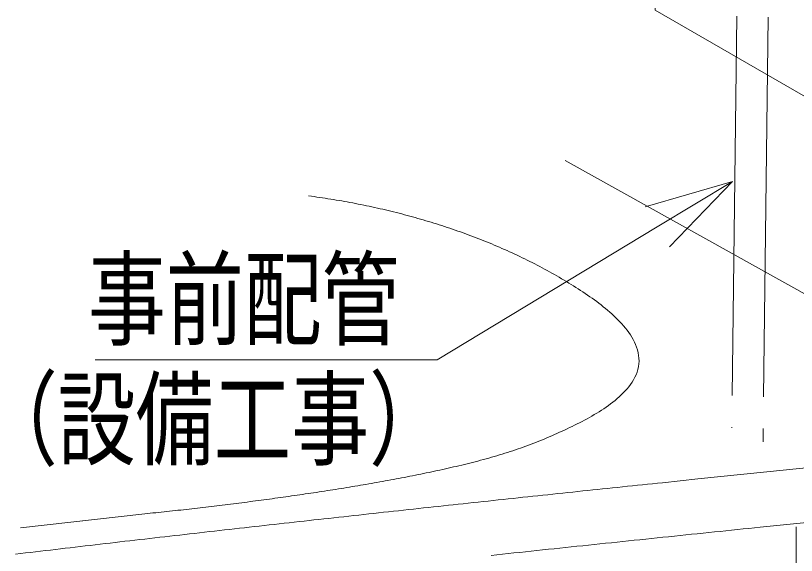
# Model space of a CAD drawing. Units: millimetres on the paper. Extents: x -305 to 305, y -152 to 152.
# Drawn here: x -216.5 to -191.82, y -78.99 to -61.92 of the extents above; entities that cross this region are included whole.
import ezdxf
from ezdxf.enums import TextEntityAlignment as Align

# ---------------------------------------------------------------- set-up
doc = ezdxf.new("R2010")
doc.units = ezdxf.units.MM
doc.linetypes.add('LONG_DASHED2', pattern=[13, 12, -1])
doc.layers.add('0-1_RV', color=7, linetype='Continuous', lineweight=9)
doc.layers.add('0-2_0', color=7, linetype='Continuous', lineweight=9)
doc.styles.add('ＭＳ ゴシック', font='')
doc.styles.get('ＭＳ ゴシック').set_extended_font_data('MS Gothic')

# ---------------------------------------------------------------- blocks, each defined once
blk = doc.blocks.new('_OPEN30')
at = {"layer": '0-2_0'}
blk.add_line((0, 0), (-1, 0), dxfattribs=at)
blk.add_lwpolyline([(-1, 0.2679), (0, 0), (-1, -0.2679)], dxfattribs=at)

msp = doc.modelspace()

# ---------------------------------------------------------------- linework, layer by layer
at = {"layer": '0-1_RV', "linetype": 'LONG_DASHED2'}
for p, q in [((-193.71, -61.929), (-193.867, -74.952)), ((-192.719, -61.969), (-192.876, -75.391))]:
    msp.add_line(p, q, dxfattribs=at)
at = {"layer": '0-1_RV'}
for p, q in [((-199.13, -66.497), (-183.277, -75.339)), ((-212.421, -77.671), (-216.343, -78.117)), ((-191.831, -78.081), (-191.86, -87.278))]:
    msp.add_line(p, q, dxfattribs=at)
at = {"layer": '0-1_RV', "linetype": 'LONG_DASHED2'}
msp.add_lwpolyline([(-196.289, -61.748), (-187.31, -66.921), (-187.31, -62.372), (-196.289, -57.2)], close=True, dxfattribs=at)
at = {"layer": '0-1_RV'}
for points in [[(-207.239, -67.616), (-207.151, -67.628), (-207.064, -67.64), (-206.976, -67.653), (-206.889, -67.665), (-206.802, -67.678), (-206.715, -67.692), (-206.628, -67.705), (-206.54, -67.719), (-206.453, -67.733), (-206.366, -67.748), (-206.279, -67.762), (-206.192, -67.778), (-206.106, -67.793), (-206.019, -67.809), (-205.932, -67.825), (-205.845, -67.841), (-205.759, -67.858), (-205.672, -67.875), (-205.586, -67.892), (-205.499, -67.909), (-205.413, -67.927), (-205.326, -67.945), (-205.24, -67.964), (-205.154, -67.983), (-205.068, -68.002), (-204.982, -68.021), (-204.896, -68.041), (-204.81, -68.061), (-204.724, -68.082), (-204.638, -68.102), (-204.553, -68.123), (-204.467, -68.145), (-204.382, -68.166), (-204.296, -68.188), (-204.211, -68.211), (-204.126, -68.233), (-204.041, -68.256), (-203.955, -68.28), (-203.87, -68.303)], [(-203.87, -68.303), (-203.786, -68.327), (-203.701, -68.352), (-203.616, -68.376), (-203.531, -68.401), (-203.447, -68.427), (-203.363, -68.452), (-203.278, -68.478), (-203.194, -68.505), (-203.11, -68.531), (-203.026, -68.558), (-202.942, -68.586), (-202.858, -68.613), (-202.775, -68.641), (-202.691, -68.67), (-202.608, -68.699), (-202.524, -68.728), (-202.441, -68.757), (-202.358, -68.787), (-202.275, -68.817), (-202.193, -68.847), (-202.11, -68.878), (-202.027, -68.909), (-201.945, -68.941), (-201.863, -68.973), (-201.781, -69.005), (-201.699, -69.038), (-201.617, -69.071), (-201.535, -69.104), (-201.454, -69.138), (-201.372, -69.172), (-201.291, -69.206), (-201.21, -69.241), (-201.129, -69.276), (-201.048, -69.312), (-200.968, -69.348), (-200.888, -69.384), (-200.807, -69.421), (-200.727, -69.458), (-200.647, -69.496)], [(-213.988, -72.798), (-203.182, -72.798), (-196.219, -68.594)], [(-200.647, -69.496), (-200.568, -69.533), (-200.488, -69.572), (-200.409, -69.61), (-200.33, -69.649), (-200.251, -69.689), (-200.172, -69.728), (-200.093, -69.769), (-200.015, -69.809), (-199.937, -69.85), (-199.859, -69.891), (-199.781, -69.933), (-199.704, -69.975), (-199.627, -70.018), (-199.549, -70.061), (-199.473, -70.104), (-199.396, -70.148), (-199.32, -70.192), (-199.243, -70.236), (-199.167, -70.281), (-199.092, -70.326), (-199.016, -70.372), (-198.941, -70.418), (-198.866, -70.465), (-198.792, -70.512), (-198.717, -70.559), (-198.643, -70.607), (-198.569, -70.656), (-198.496, -70.705), (-198.423, -70.755), (-198.351, -70.805), (-198.278, -70.856), (-198.207, -70.908), (-198.136, -70.96), (-198.065, -71.013), (-197.996, -71.067), (-197.926, -71.122), (-197.858, -71.177), (-197.79, -71.234), (-197.723, -71.292)], [(-197.723, -71.292), (-197.657, -71.35), (-197.592, -71.41), (-197.528, -71.471), (-197.465, -71.533), (-197.404, -71.597), (-197.344, -71.661), (-197.286, -71.728), (-197.229, -71.796), (-197.174, -71.865), (-197.121, -71.936), (-197.071, -72.009), (-197.024, -72.084), (-196.98, -72.161), (-196.94, -72.24), (-196.904, -72.321), (-196.872, -72.404), (-196.846, -72.489), (-196.824, -72.576), (-196.809, -72.663), (-196.8, -72.751), (-196.798, -72.84), (-196.803, -72.928), (-196.816, -73.016), (-196.835, -73.103), (-196.86, -73.188), (-196.891, -73.272), (-196.927, -73.353), (-196.968, -73.431), (-197.014, -73.507), (-197.064, -73.58), (-197.117, -73.651), (-197.174, -73.719), (-197.233, -73.785), (-197.294, -73.849), (-197.357, -73.911), (-197.422, -73.971), (-197.488, -74.029), (-197.556, -74.086), (-197.625, -74.141)], [(-197.625, -74.141), (-197.695, -74.194), (-197.767, -74.246), (-197.839, -74.297), (-197.912, -74.347), (-197.986, -74.395), (-198.06, -74.443), (-198.135, -74.489), (-198.211, -74.534), (-198.287, -74.579), (-198.364, -74.623), (-198.441, -74.665), (-198.519, -74.707), (-198.596, -74.749), (-198.675, -74.789), (-198.753, -74.829), (-198.832, -74.869), (-198.912, -74.908), (-198.991, -74.946), (-199.071, -74.984), (-199.151, -75.021), (-199.231, -75.058), (-199.311, -75.094), (-199.392, -75.131), (-199.472, -75.166), (-199.553, -75.202), (-199.634, -75.237), (-199.715, -75.271), (-199.797, -75.306), (-199.878, -75.339), (-199.96, -75.372), (-200.042, -75.405), (-200.124, -75.437), (-200.206, -75.469), (-200.289, -75.5), (-200.372, -75.531), (-200.455, -75.561), (-200.538, -75.591), (-200.621, -75.62), (-200.704, -75.648)], [(-183.263, -75.391), (-191.729, -76.238), (-192.755, -76.343), (-194.937, -76.568), (-196.06, -76.686)], [(-200.704, -75.648), (-200.788, -75.676), (-200.872, -75.704), (-200.956, -75.731), (-201.04, -75.758), (-201.124, -75.784), (-201.209, -75.81), (-201.293, -75.835), (-201.378, -75.86), (-201.462, -75.884), (-201.547, -75.909), (-201.632, -75.932), (-201.717, -75.956), (-201.803, -75.978), (-201.888, -76.001), (-201.973, -76.023), (-202.059, -76.045), (-202.144, -76.067), (-202.23, -76.088), (-202.316, -76.109), (-202.401, -76.13), (-202.487, -76.15), (-202.573, -76.17), (-202.659, -76.19), (-202.745, -76.21), (-202.831, -76.23), (-202.917, -76.249), (-203.003, -76.268), (-203.089, -76.287), (-203.176, -76.306), (-203.262, -76.325), (-203.348, -76.343), (-203.434, -76.361), (-203.521, -76.379), (-203.607, -76.397), (-203.693, -76.415), (-203.78, -76.432), (-203.866, -76.45), (-203.953, -76.467), (-204.039, -76.484)], [(-204.039, -76.484), (-204.126, -76.501), (-204.213, -76.518), (-204.299, -76.535), (-204.386, -76.551), (-204.473, -76.568), (-204.559, -76.584), (-204.646, -76.6), (-204.733, -76.616), (-204.82, -76.632), (-204.906, -76.647), (-204.993, -76.663), (-205.08, -76.678), (-205.167, -76.694), (-205.254, -76.709), (-205.341, -76.724), (-205.428, -76.739), (-205.515, -76.754), (-205.601, -76.769), (-205.688, -76.783), (-205.775, -76.798), (-205.863, -76.812), (-205.95, -76.827), (-206.037, -76.841), (-206.124, -76.855), (-206.211, -76.869), (-206.298, -76.883), (-206.385, -76.897), (-206.472, -76.911), (-206.559, -76.925), (-206.646, -76.938), (-206.734, -76.952), (-206.821, -76.965), (-206.908, -76.978), (-206.995, -76.992), (-207.082, -77.005), (-207.17, -77.018), (-207.257, -77.031), (-207.344, -77.044), (-207.431, -77.057)], [(-196.06, -76.686), (-196.217, -76.702), (-196.374, -76.718), (-196.532, -76.735), (-196.689, -76.751), (-196.846, -76.768), (-197.004, -76.784), (-197.161, -76.801), (-197.318, -76.817), (-197.476, -76.834), (-197.633, -76.85), (-197.79, -76.867), (-197.948, -76.883), (-198.105, -76.9), (-198.262, -76.916), (-198.42, -76.933), (-198.577, -76.949), (-198.734, -76.966), (-198.892, -76.983), (-199.049, -76.999), (-199.206, -77.016), (-199.364, -77.033), (-199.521, -77.049), (-199.678, -77.066), (-199.835, -77.083), (-199.993, -77.099), (-200.15, -77.116), (-200.307, -77.133), (-200.465, -77.149), (-200.622, -77.166), (-200.779, -77.183), (-200.937, -77.2), (-201.094, -77.217), (-201.251, -77.233), (-201.408, -77.25), (-201.566, -77.267), (-201.723, -77.284), (-201.88, -77.301), (-202.038, -77.318), (-202.195, -77.335)], [(-207.431, -77.057), (-207.519, -77.069), (-207.606, -77.082), (-207.693, -77.095), (-207.781, -77.107), (-207.868, -77.12), (-207.955, -77.132), (-208.043, -77.144), (-208.13, -77.157), (-208.217, -77.169), (-208.305, -77.181), (-208.392, -77.193), (-208.48, -77.205), (-208.567, -77.217), (-208.654, -77.228), (-208.742, -77.24), (-208.829, -77.252), (-208.917, -77.263), (-209.004, -77.275), (-209.092, -77.286), (-209.179, -77.298), (-209.267, -77.309), (-209.354, -77.32), (-209.442, -77.331), (-209.529, -77.342), (-209.617, -77.353), (-209.704, -77.364), (-209.792, -77.375), (-209.879, -77.386), (-209.967, -77.397), (-210.054, -77.408), (-210.142, -77.418), (-210.229, -77.429), (-210.317, -77.439), (-210.405, -77.45), (-210.492, -77.46), (-210.58, -77.47), (-210.667, -77.481), (-210.755, -77.491), (-210.843, -77.501)], [(-183.261, -77.124), (-191.701, -77.966), (-192.964, -78.095)], [(-202.195, -77.335), (-202.352, -77.351), (-202.51, -77.368), (-202.667, -77.385), (-202.824, -77.402), (-202.981, -77.419), (-203.139, -77.436), (-203.296, -77.453), (-203.453, -77.47), (-203.61, -77.487), (-203.768, -77.504), (-203.925, -77.521), (-204.082, -77.538), (-204.24, -77.556), (-204.397, -77.573), (-204.554, -77.59), (-204.711, -77.607), (-204.869, -77.624), (-205.026, -77.641), (-205.183, -77.658), (-205.34, -77.676), (-205.498, -77.693), (-205.655, -77.71), (-205.812, -77.727), (-205.969, -77.745), (-206.127, -77.762), (-206.284, -77.779), (-206.441, -77.796), (-206.598, -77.814), (-206.756, -77.831), (-206.913, -77.849), (-207.07, -77.866), (-207.227, -77.883), (-207.385, -77.901), (-207.542, -77.918), (-207.699, -77.936), (-207.856, -77.953), (-208.013, -77.971), (-208.171, -77.988), (-208.328, -78.006)], [(-210.843, -77.501), (-210.93, -77.511), (-211.018, -77.521), (-211.106, -77.531), (-211.193, -77.541), (-211.281, -77.551), (-211.369, -77.56), (-211.456, -77.57), (-211.544, -77.58), (-211.632, -77.589), (-211.719, -77.598), (-211.807, -77.608), (-211.895, -77.617), (-211.982, -77.626), (-212.07, -77.635), (-212.158, -77.644), (-212.246, -77.653), (-212.334, -77.662), (-212.421, -77.671)], [(-208.328, -78.006), (-208.485, -78.023), (-208.642, -78.041), (-208.8, -78.058), (-208.957, -78.076), (-209.114, -78.094), (-209.271, -78.111), (-209.428, -78.129), (-209.586, -78.147), (-209.743, -78.164), (-209.9, -78.182), (-210.057, -78.2), (-210.214, -78.217), (-210.372, -78.235), (-210.529, -78.253), (-210.686, -78.271), (-210.843, -78.289), (-211, -78.307), (-211.157, -78.324), (-211.315, -78.342), (-211.472, -78.36), (-211.629, -78.378), (-211.786, -78.396), (-211.943, -78.414), (-212.1, -78.432), (-212.258, -78.45), (-212.415, -78.468), (-212.572, -78.486), (-212.729, -78.504), (-212.886, -78.523), (-213.043, -78.541), (-213.201, -78.559), (-213.358, -78.577), (-213.515, -78.595), (-213.672, -78.614), (-213.829, -78.632), (-213.986, -78.65), (-214.143, -78.668), (-214.301, -78.687), (-214.458, -78.705)], [(-192.964, -78.095), (-193.145, -78.114), (-193.327, -78.133), (-193.508, -78.151), (-193.689, -78.17), (-193.87, -78.188), (-194.051, -78.207), (-194.232, -78.226), (-194.413, -78.244), (-194.594, -78.263), (-194.775, -78.282), (-194.956, -78.301), (-195.137, -78.319), (-195.318, -78.338), (-195.499, -78.357), (-195.68, -78.376), (-195.862, -78.394), (-196.043, -78.413), (-196.224, -78.432), (-196.405, -78.451), (-196.586, -78.47), (-196.767, -78.489), (-196.948, -78.508), (-197.129, -78.527), (-197.31, -78.546), (-197.491, -78.565), (-197.672, -78.584), (-197.853, -78.603), (-198.034, -78.622), (-198.215, -78.641), (-198.396, -78.66), (-198.577, -78.679), (-198.758, -78.698), (-198.939, -78.717), (-199.12, -78.736), (-199.301, -78.755), (-199.482, -78.774), (-199.663, -78.793), (-199.844, -78.813), (-200.025, -78.832)], [(-214.458, -78.705), (-214.615, -78.724), (-214.772, -78.742), (-214.929, -78.76), (-215.086, -78.779), (-215.243, -78.797), (-215.4, -78.816), (-215.557, -78.834), (-215.715, -78.853), (-215.872, -78.872), (-216.029, -78.89), (-216.186, -78.909), (-216.343, -78.928), (-216.5, -78.946)], [(-200.025, -78.832), (-200.207, -78.851), (-200.388, -78.87), (-200.569, -78.89), (-200.75, -78.909), (-200.931, -78.928), (-201.112, -78.947), (-201.293, -78.967), (-201.474, -78.986)]]:
    msp.add_lwpolyline(points, dxfattribs=at)

# ---------------------------------------------------------------- block references
at = {"layer": '0-1_RV', "xscale": 2.77, "yscale": 2.77, "rotation": 31.12694}
msp.add_blockref('_OPEN30', (-193.848, -67.162), dxfattribs=at)

# ---------------------------------------------------------------- texts
at = {"layer": '0-1_RV', "style": 'ＭＳ ゴシック', "width": 0.75}
for s, p in [('\u3000事前配管', (-216.67, -72.806)), ('（設備工事）', (-217.628, -76.597))]:
    msp.add_text(s, height=2.405, dxfattribs=at).set_placement(p, align=Align.BOTTOM_LEFT)

doc.saveas('drawing.dxf')
